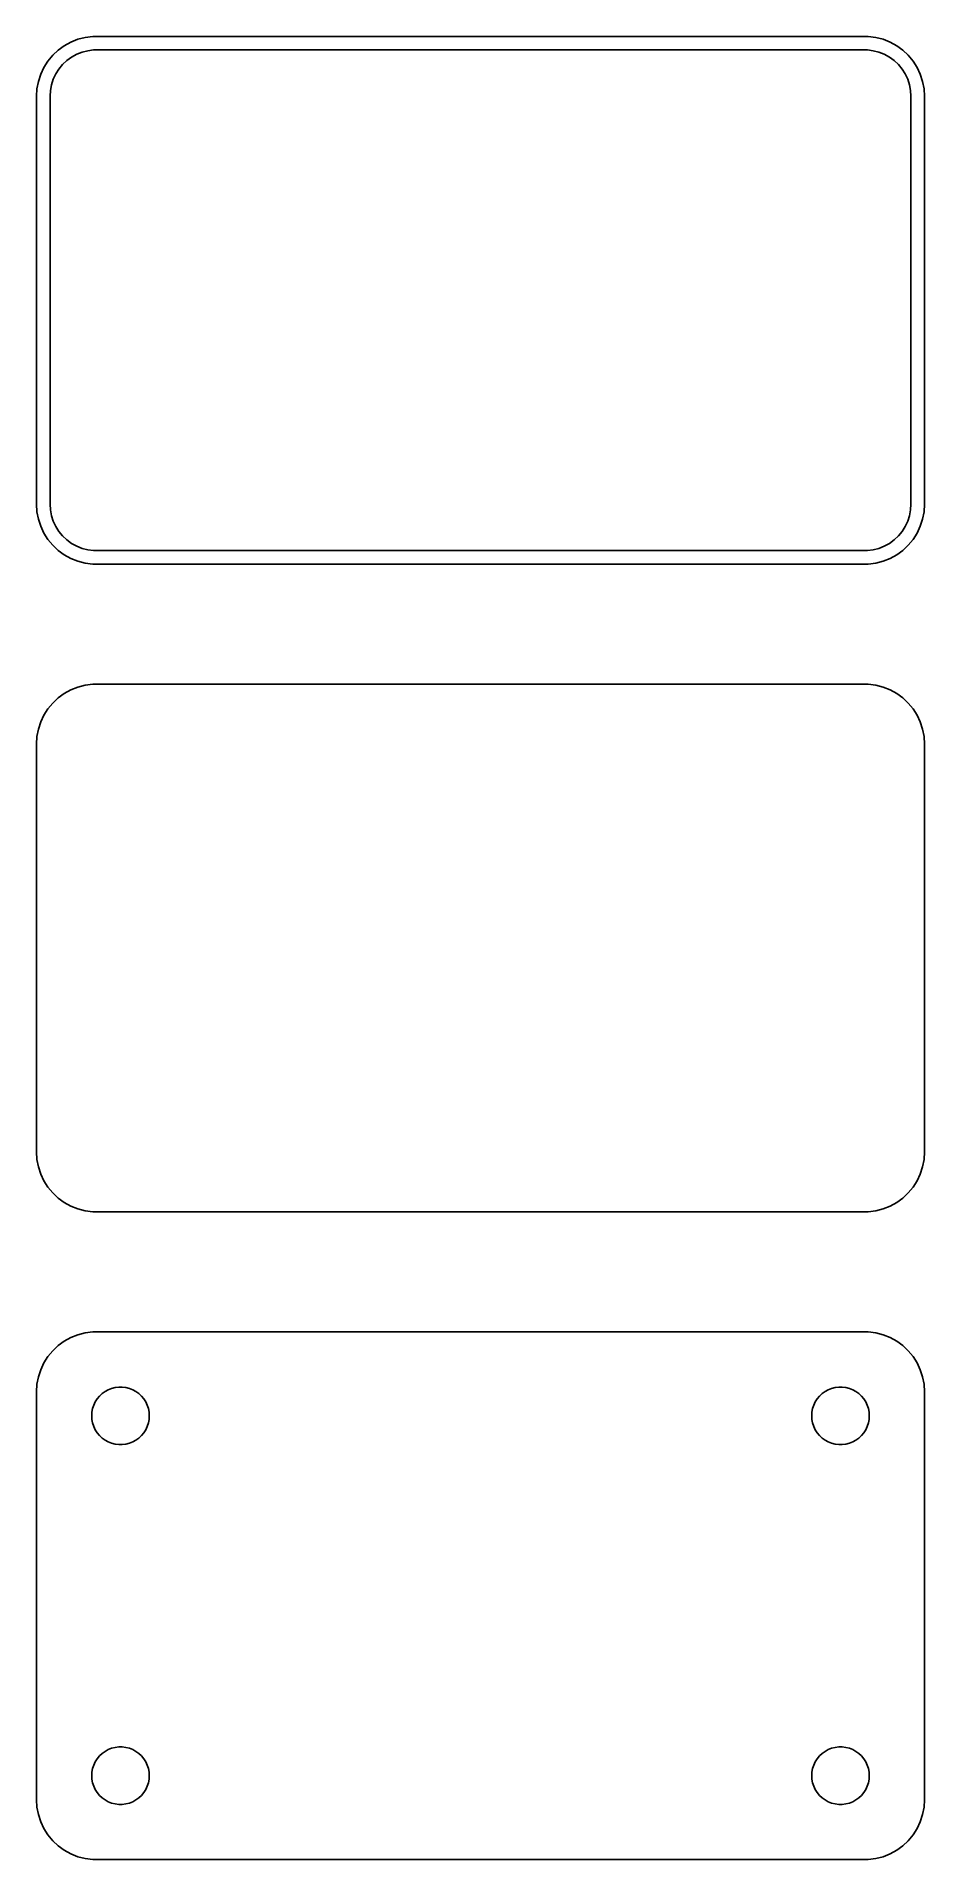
# Model space of a CAD drawing. Header units: metres. Extents: x -37 to 37, y 86 to 238.
import ezdxf

# ---------------------------------------------------------------- set-up
doc = ezdxf.new("R2010")
doc.units = ezdxf.units.M

msp = doc.modelspace()

# ---------------------------------------------------------------- linework, layer by layer
for p, q in [((-34.6791, 237.222), (-35.1871, 236.853)), ((-34.1289, 237.524), (-34.6791, 237.222)), ((-33.5451, 237.755), (-34.1289, 237.524)), ((-32.9369, 237.911), (-33.5451, 237.755)), ((-32.3139, 237.99), (-32.9369, 237.911)), ((32.3139, 237.99), (-32.3139, 237.99)), ((32.9369, 237.911), (32.3139, 237.99)), ((33.5451, 237.755), (32.9369, 237.911)), ((34.1289, 237.524), (33.5451, 237.755)), ((34.6791, 237.222), (34.1289, 237.524)), ((35.1871, 236.853), (34.6791, 237.222)), ((-36.0451, 235.939), (-36.3815, 235.409)), ((-35.6448, 236.423), (-36.0451, 235.939)), ((-35.1871, 236.853), (-35.6448, 236.423)), ((-35.133, 235.276), (-34.823, 235.651)), ((-34.823, 235.651), (-34.4685, 235.984)), ((-34.4685, 235.984), (-34.0751, 236.27)), ((-34.0751, 236.27), (-33.6489, 236.504)), ((-33.6489, 236.504), (-33.1967, 236.683)), ((-33.1967, 236.683), (-32.7256, 236.804)), ((-32.7256, 236.804), (-32.2432, 236.865)), ((-32.2432, 236.865), (32.2432, 236.865)), ((32.2432, 236.865), (32.7256, 236.804)), ((32.7256, 236.804), (33.1967, 236.683)), ((33.1967, 236.683), (33.6489, 236.504)), ((33.6489, 236.504), (34.0751, 236.27)), ((34.0751, 236.27), (34.4685, 235.984)), ((34.4685, 235.984), (34.823, 235.651)), ((34.823, 235.651), (35.133, 235.276)), ((35.6448, 236.423), (35.1871, 236.853)), ((36.0451, 235.939), (35.6448, 236.423)), ((36.3815, 235.409), (36.0451, 235.939)), ((-36.8429, 234.243), (-36.9606, 233.627)), ((-36.6489, 234.841), (-36.8429, 234.243)), ((-36.3815, 235.409), (-36.6489, 234.841)), ((-35.751, 233.963), (-35.6007, 234.426)), ((-35.6007, 234.426), (-35.3936, 234.866)), ((-35.3936, 234.866), (-35.133, 235.276)), ((35.133, 235.276), (35.3936, 234.866)), ((35.3936, 234.866), (35.6007, 234.426)), ((35.6007, 234.426), (35.751, 233.963)), ((36.6489, 234.841), (36.3815, 235.409)), ((36.8429, 234.243), (36.6489, 234.841)), ((36.9606, 233.627), (36.8429, 234.243)), ((-36.9606, 233.627), (-37, 233)), ((-37, 233), (-37, 199)), ((-35.8726, 233), (-35.8421, 233.485)), ((-35.8726, 199), (-35.8726, 233)), ((-35.8421, 233.485), (-35.751, 233.963)), ((35.751, 233.963), (35.8421, 233.485)), ((35.8421, 233.485), (35.8726, 233)), ((35.8726, 233), (35.8726, 199)), ((37, 233), (36.9606, 233.627)), ((37, 199), (37, 233)), ((-37, 199), (-36.9606, 198.373)), ((-36.9606, 198.373), (-36.8429, 197.757)), ((-36.8429, 197.757), (-36.6489, 197.159)), ((-35.8421, 198.515), (-35.8726, 199)), ((-35.751, 198.037), (-35.8421, 198.515)), ((-35.6007, 197.574), (-35.751, 198.037)), ((35.751, 198.037), (35.6007, 197.574)), ((35.8421, 198.515), (35.751, 198.037)), ((35.8726, 199), (35.8421, 198.515)), ((36.6489, 197.159), (36.8429, 197.757)), ((36.8429, 197.757), (36.9606, 198.373)), ((36.9606, 198.373), (37, 199)), ((-36.6489, 197.159), (-36.3815, 196.591)), ((-36.3815, 196.591), (-36.0451, 196.061)), ((-36.0451, 196.061), (-35.6448, 195.577)), ((-35.3936, 197.134), (-35.6007, 197.574)), ((-35.133, 196.724), (-35.3936, 197.134)), ((-34.823, 196.349), (-35.133, 196.724)), ((-34.4685, 196.016), (-34.823, 196.349)), ((34.823, 196.349), (34.4685, 196.016)), ((35.133, 196.724), (34.823, 196.349)), ((35.3936, 197.134), (35.133, 196.724)), ((35.6007, 197.574), (35.3936, 197.134)), ((35.6448, 195.577), (36.0451, 196.061)), ((36.0451, 196.061), (36.3815, 196.591)), ((36.3815, 196.591), (36.6489, 197.159)), ((-35.6448, 195.577), (-35.1871, 195.147)), ((-35.1871, 195.147), (-34.6791, 194.778)), ((-34.6791, 194.778), (-34.1289, 194.476)), ((-34.0751, 195.73), (-34.4685, 196.016)), ((-33.6489, 195.496), (-34.0751, 195.73)), ((-33.1967, 195.317), (-33.6489, 195.496)), ((-32.7256, 195.196), (-33.1967, 195.317)), ((-32.2432, 195.135), (-32.7256, 195.196)), ((32.2432, 195.135), (-32.2432, 195.135)), ((32.7256, 195.196), (32.2432, 195.135)), ((33.1967, 195.317), (32.7256, 195.196)), ((33.6489, 195.496), (33.1967, 195.317)), ((34.0751, 195.73), (33.6489, 195.496)), ((34.4685, 196.016), (34.0751, 195.73)), ((34.1289, 194.476), (34.6791, 194.778)), ((34.6791, 194.778), (35.1871, 195.147)), ((35.1871, 195.147), (35.6448, 195.577)), ((-34.1289, 194.476), (-33.5451, 194.245)), ((-33.5451, 194.245), (-32.9369, 194.089)), ((-32.9369, 194.089), (-32.3139, 194.01)), ((-32.3139, 194.01), (32.3139, 194.01)), ((32.3139, 194.01), (32.9369, 194.089)), ((32.9369, 194.089), (33.5451, 194.245)), ((33.5451, 194.245), (34.1289, 194.476)), ((-32.9369, 183.911), (-33.5451, 183.755)), ((-32.3139, 183.99), (-32.9369, 183.911)), ((32.3139, 183.99), (-32.3139, 183.99)), ((32.9369, 183.911), (32.3139, 183.99)), ((33.5451, 183.755), (32.9369, 183.911)), ((-35.6448, 182.423), (-36.0451, 181.939)), ((-35.1871, 182.853), (-35.6448, 182.423)), ((-34.6791, 183.222), (-35.1871, 182.853)), ((-34.1289, 183.524), (-34.6791, 183.222)), ((-33.5451, 183.755), (-34.1289, 183.524)), ((34.1289, 183.524), (33.5451, 183.755)), ((34.6791, 183.222), (34.1289, 183.524)), ((35.1871, 182.853), (34.6791, 183.222)), ((35.6448, 182.423), (35.1871, 182.853)), ((36.0451, 181.939), (35.6448, 182.423)), ((-36.3815, 181.409), (-36.6489, 180.841)), ((-36.0451, 181.939), (-36.3815, 181.409)), ((36.3815, 181.409), (36.0451, 181.939)), ((36.6489, 180.841), (36.3815, 181.409)), ((-36.9606, 179.627), (-37, 179)), ((-36.8429, 180.243), (-36.9606, 179.627)), ((-36.6489, 180.841), (-36.8429, 180.243)), ((36.8429, 180.243), (36.6489, 180.841)), ((36.9606, 179.627), (36.8429, 180.243)), ((37, 179), (36.9606, 179.627)), ((-37, 179), (-37, 145)), ((37, 145), (37, 179)), ((-37, 145), (-36.9606, 144.373)), ((36.9606, 144.373), (37, 145)), ((-36.9606, 144.373), (-36.8429, 143.757)), ((-36.8429, 143.757), (-36.6489, 143.159)), ((-36.6489, 143.159), (-36.3815, 142.591)), ((36.3815, 142.591), (36.6489, 143.159)), ((36.6489, 143.159), (36.8429, 143.757)), ((36.8429, 143.757), (36.9606, 144.373)), ((-36.3815, 142.591), (-36.0451, 142.061)), ((-36.0451, 142.061), (-35.6448, 141.577)), ((-35.6448, 141.577), (-35.1871, 141.147)), ((35.1871, 141.147), (35.6448, 141.577)), ((35.6448, 141.577), (36.0451, 142.061)), ((36.0451, 142.061), (36.3815, 142.591)), ((-35.1871, 141.147), (-34.6791, 140.778)), ((-34.6791, 140.778), (-34.1289, 140.476)), ((-34.1289, 140.476), (-33.5451, 140.245)), ((-33.5451, 140.245), (-32.9369, 140.089)), ((-32.9369, 140.089), (-32.3139, 140.01)), ((-32.3139, 140.01), (32.3139, 140.01)), ((32.3139, 140.01), (32.9369, 140.089)), ((32.9369, 140.089), (33.5451, 140.245)), ((33.5451, 140.245), (34.1289, 140.476)), ((34.1289, 140.476), (34.6791, 140.778)), ((34.6791, 140.778), (35.1871, 141.147)), ((-34.6791, 129.222), (-35.1871, 128.853)), ((-34.1289, 129.524), (-34.6791, 129.222)), ((-33.5451, 129.755), (-34.1289, 129.524)), ((-32.9369, 129.911), (-33.5451, 129.755)), ((-32.3139, 129.99), (-32.9369, 129.911)), ((32.3139, 129.99), (-32.3139, 129.99)), ((32.9369, 129.911), (32.3139, 129.99)), ((33.5451, 129.755), (32.9369, 129.911)), ((34.1289, 129.524), (33.5451, 129.755)), ((34.6791, 129.222), (34.1289, 129.524)), ((35.1871, 128.853), (34.6791, 129.222)), ((-36.0451, 127.939), (-36.3815, 127.409)), ((-35.6448, 128.423), (-36.0451, 127.939)), ((-35.1871, 128.853), (-35.6448, 128.423)), ((35.6448, 128.423), (35.1871, 128.853)), ((36.0451, 127.939), (35.6448, 128.423)), ((36.3815, 127.409), (36.0451, 127.939)), ((-36.8429, 126.243), (-36.9606, 125.627)), ((-36.6489, 126.841), (-36.8429, 126.243)), ((-36.3815, 127.409), (-36.6489, 126.841)), ((36.6489, 126.841), (36.3815, 127.409)), ((36.8429, 126.243), (36.6489, 126.841)), ((36.9606, 125.627), (36.8429, 126.243)), ((-36.9606, 125.627), (-37, 125)), ((-37, 125), (-37, 91)), ((-31.9416, 124.411), (-31.7495, 124.643)), ((-31.7495, 124.643), (-31.5298, 124.849)), ((-31.5298, 124.849), (-31.286, 125.026)), ((-31.286, 125.026), (-31.0219, 125.172)), ((-31.0219, 125.172), (-30.7416, 125.283)), ((-30.7416, 125.283), (-30.4497, 125.357)), ((-30.4497, 125.357), (-30.1507, 125.395)), ((-30.1507, 125.395), (-29.8493, 125.395)), ((-29.8493, 125.395), (-29.5503, 125.357)), ((-29.5503, 125.357), (-29.2583, 125.283)), ((-29.2583, 125.283), (-28.9781, 125.172)), ((-28.9781, 125.172), (-28.714, 125.026)), ((-28.714, 125.026), (-28.4702, 124.849)), ((-28.4702, 124.849), (-28.2505, 124.643)), ((-28.2505, 124.643), (-28.0583, 124.411)), ((28.0583, 124.411), (28.2505, 124.643)), ((28.2505, 124.643), (28.4702, 124.849)), ((28.4702, 124.849), (28.714, 125.026)), ((28.714, 125.026), (28.9781, 125.172)), ((28.9781, 125.172), (29.2583, 125.283)), ((29.2583, 125.283), (29.5503, 125.357)), ((29.5503, 125.357), (29.8493, 125.395)), ((29.8493, 125.395), (30.1507, 125.395)), ((30.1507, 125.395), (30.4497, 125.357)), ((30.4497, 125.357), (30.7416, 125.283)), ((30.7416, 125.283), (31.0219, 125.172)), ((31.0219, 125.172), (31.286, 125.026)), ((31.286, 125.026), (31.5298, 124.849)), ((31.5298, 124.849), (31.7495, 124.643)), ((31.7495, 124.643), (31.9416, 124.411)), ((37, 125), (36.9606, 125.627)), ((37, 91), (37, 125)), ((-32.4, 123), (-32.3811, 123.301)), ((-32.3811, 123.301), (-32.3246, 123.597)), ((-32.3246, 123.597), (-32.2315, 123.883)), ((-32.2315, 123.883), (-32.1031, 124.156)), ((-32.1031, 124.156), (-31.9416, 124.411)), ((-28.0583, 124.411), (-27.8969, 124.156)), ((-27.8969, 124.156), (-27.7685, 123.883)), ((-27.7685, 123.883), (-27.6754, 123.597)), ((-27.6754, 123.597), (-27.6189, 123.301)), ((-27.6189, 123.301), (-27.6, 123)), ((27.6, 123), (27.6189, 123.301)), ((27.6189, 123.301), (27.6754, 123.597)), ((27.6754, 123.597), (27.7685, 123.883)), ((27.7685, 123.883), (27.8969, 124.156)), ((27.8969, 124.156), (28.0583, 124.411)), ((31.9416, 124.411), (32.1031, 124.156)), ((32.1031, 124.156), (32.2315, 123.883)), ((32.2315, 123.883), (32.3246, 123.597)), ((32.3246, 123.597), (32.3811, 123.301)), ((32.3811, 123.301), (32.4, 123)), ((-32.3811, 122.699), (-32.4, 123)), ((-32.3246, 122.403), (-32.3811, 122.699)), ((-32.2315, 122.117), (-32.3246, 122.403)), ((-32.1031, 121.844), (-32.2315, 122.117)), ((-31.9416, 121.589), (-32.1031, 121.844)), ((-31.7495, 121.357), (-31.9416, 121.589)), ((-28.0583, 121.589), (-28.2505, 121.357)), ((-27.8969, 121.844), (-28.0583, 121.589)), ((-27.7685, 122.117), (-27.8969, 121.844)), ((-27.6754, 122.403), (-27.7685, 122.117)), ((-27.6189, 122.699), (-27.6754, 122.403)), ((-27.6, 123), (-27.6189, 122.699)), ((27.6189, 122.699), (27.6, 123)), ((27.6754, 122.403), (27.6189, 122.699)), ((27.7685, 122.117), (27.6754, 122.403)), ((27.8969, 121.844), (27.7685, 122.117)), ((28.0583, 121.589), (27.8969, 121.844)), ((28.2505, 121.357), (28.0583, 121.589)), ((31.9416, 121.589), (31.7495, 121.357)), ((32.1031, 121.844), (31.9416, 121.589)), ((32.2315, 122.117), (32.1031, 121.844)), ((32.3246, 122.403), (32.2315, 122.117)), ((32.3811, 122.699), (32.3246, 122.403)), ((32.4, 123), (32.3811, 122.699)), ((-31.5298, 121.151), (-31.7495, 121.357)), ((-31.286, 120.974), (-31.5298, 121.151)), ((-31.0219, 120.828), (-31.286, 120.974)), ((-30.7416, 120.717), (-31.0219, 120.828)), ((-30.4497, 120.643), (-30.7416, 120.717)), ((-30.1507, 120.605), (-30.4497, 120.643)), ((-29.8493, 120.605), (-30.1507, 120.605)), ((-29.5503, 120.643), (-29.8493, 120.605)), ((-29.2583, 120.717), (-29.5503, 120.643)), ((-28.9781, 120.828), (-29.2583, 120.717)), ((-28.714, 120.974), (-28.9781, 120.828)), ((-28.4702, 121.151), (-28.714, 120.974)), ((-28.2505, 121.357), (-28.4702, 121.151)), ((28.4702, 121.151), (28.2505, 121.357)), ((28.714, 120.974), (28.4702, 121.151)), ((28.9781, 120.828), (28.714, 120.974)), ((29.2583, 120.717), (28.9781, 120.828)), ((29.5503, 120.643), (29.2583, 120.717)), ((29.8493, 120.605), (29.5503, 120.643)), ((30.1507, 120.605), (29.8493, 120.605)), ((30.4497, 120.643), (30.1507, 120.605)), ((30.7416, 120.717), (30.4497, 120.643)), ((31.0219, 120.828), (30.7416, 120.717)), ((31.286, 120.974), (31.0219, 120.828)), ((31.5298, 121.151), (31.286, 120.974)), ((31.7495, 121.357), (31.5298, 121.151)), ((-32.1031, 94.1562), (-31.9416, 94.4107)), ((-31.9416, 94.4107), (-31.7495, 94.6429)), ((-31.7495, 94.6429), (-31.5298, 94.8492)), ((-31.5298, 94.8492), (-31.286, 95.0264)), ((-31.286, 95.0264), (-31.0219, 95.1716)), ((-31.0219, 95.1716), (-30.7416, 95.2825)), ((-30.7416, 95.2825), (-30.4497, 95.3575)), ((-30.4497, 95.3575), (-30.1507, 95.3953)), ((-30.1507, 95.3953), (-29.8493, 95.3953)), ((-29.8493, 95.3953), (-29.5503, 95.3575)), ((-29.5503, 95.3575), (-29.2583, 95.2825)), ((-29.2583, 95.2825), (-28.9781, 95.1716)), ((-28.9781, 95.1716), (-28.714, 95.0264)), ((-28.714, 95.0264), (-28.4702, 94.8492)), ((-28.4702, 94.8492), (-28.2505, 94.6429)), ((-28.2505, 94.6429), (-28.0583, 94.4107)), ((-28.0583, 94.4107), (-27.8969, 94.1562)), ((27.8969, 94.1562), (28.0583, 94.4107)), ((28.0583, 94.4107), (28.2505, 94.6429)), ((28.2505, 94.6429), (28.4702, 94.8492)), ((28.4702, 94.8492), (28.714, 95.0264)), ((28.714, 95.0264), (28.9781, 95.1716)), ((28.9781, 95.1716), (29.2583, 95.2825)), ((29.2583, 95.2825), (29.5503, 95.3575)), ((29.5503, 95.3575), (29.8493, 95.3953)), ((29.8493, 95.3953), (30.1507, 95.3953)), ((30.1507, 95.3953), (30.4497, 95.3575)), ((30.4497, 95.3575), (30.7416, 95.2825)), ((30.7416, 95.2825), (31.0219, 95.1716)), ((31.0219, 95.1716), (31.286, 95.0264)), ((31.286, 95.0264), (31.5298, 94.8492)), ((31.5298, 94.8492), (31.7495, 94.6429)), ((31.7495, 94.6429), (31.9416, 94.4107)), ((31.9416, 94.4107), (32.1031, 94.1562)), ((-32.4, 93), (-32.3811, 93.3008)), ((-32.3811, 92.6992), (-32.4, 93)), ((-32.3811, 93.3008), (-32.3246, 93.5969)), ((-32.3246, 93.5969), (-32.2315, 93.8835)), ((-32.2315, 93.8835), (-32.1031, 94.1562)), ((-27.8969, 94.1562), (-27.7685, 93.8835)), ((-27.7685, 93.8835), (-27.6754, 93.5969)), ((-27.6754, 93.5969), (-27.6189, 93.3008)), ((-27.6189, 93.3008), (-27.6, 93)), ((-27.6, 93), (-27.6189, 92.6992)), ((27.6, 93), (27.6189, 93.3008)), ((27.6189, 92.6992), (27.6, 93)), ((27.6189, 93.3008), (27.6754, 93.5969)), ((27.6754, 93.5969), (27.7685, 93.8835)), ((27.7685, 93.8835), (27.8969, 94.1562)), ((32.1031, 94.1562), (32.2315, 93.8835)), ((32.2315, 93.8835), (32.3246, 93.5969)), ((32.3246, 93.5969), (32.3811, 93.3008)), ((32.3811, 93.3008), (32.4, 93)), ((32.4, 93), (32.3811, 92.6992)), ((-32.3246, 92.4032), (-32.3811, 92.6992)), ((-32.2315, 92.1165), (-32.3246, 92.4032)), ((-32.1031, 91.8438), (-32.2315, 92.1165)), ((-31.9416, 91.5893), (-32.1031, 91.8438)), ((-31.7495, 91.3571), (-31.9416, 91.5893)), ((-31.5298, 91.1508), (-31.7495, 91.3571)), ((-28.2505, 91.3571), (-28.4702, 91.1508)), ((-28.0583, 91.5893), (-28.2505, 91.3571)), ((-27.8969, 91.8438), (-28.0583, 91.5893)), ((-27.7685, 92.1165), (-27.8969, 91.8438)), ((-27.6754, 92.4032), (-27.7685, 92.1165)), ((-27.6189, 92.6992), (-27.6754, 92.4032)), ((27.6754, 92.4032), (27.6189, 92.6992)), ((27.7685, 92.1165), (27.6754, 92.4032)), ((27.8969, 91.8438), (27.7685, 92.1165)), ((28.0583, 91.5893), (27.8969, 91.8438)), ((28.2505, 91.3571), (28.0583, 91.5893)), ((28.4702, 91.1508), (28.2505, 91.3571)), ((31.7495, 91.3571), (31.5298, 91.1508)), ((31.9416, 91.5893), (31.7495, 91.3571)), ((32.1031, 91.8438), (31.9416, 91.5893)), ((32.2315, 92.1165), (32.1031, 91.8438)), ((32.3246, 92.4032), (32.2315, 92.1165)), ((32.3811, 92.6992), (32.3246, 92.4032)), ((-37, 91), (-36.9606, 90.3733)), ((-36.9606, 90.3733), (-36.8429, 89.7566)), ((-36.8429, 89.7566), (-36.6489, 89.1594)), ((-31.286, 90.9736), (-31.5298, 91.1508)), ((-31.0219, 90.8284), (-31.286, 90.9736)), ((-30.7416, 90.7175), (-31.0219, 90.8284)), ((-30.4497, 90.6425), (-30.7416, 90.7175)), ((-30.1507, 90.6047), (-30.4497, 90.6425)), ((-29.8493, 90.6047), (-30.1507, 90.6047)), ((-29.5503, 90.6425), (-29.8493, 90.6047)), ((-29.2583, 90.7175), (-29.5503, 90.6425)), ((-28.9781, 90.8284), (-29.2583, 90.7175)), ((-28.714, 90.9736), (-28.9781, 90.8284)), ((-28.4702, 91.1508), (-28.714, 90.9736)), ((28.714, 90.9736), (28.4702, 91.1508)), ((28.9781, 90.8284), (28.714, 90.9736)), ((29.2583, 90.7175), (28.9781, 90.8284)), ((29.5503, 90.6425), (29.2583, 90.7175)), ((29.8493, 90.6047), (29.5503, 90.6425)), ((30.1507, 90.6047), (29.8493, 90.6047)), ((30.4497, 90.6425), (30.1507, 90.6047)), ((30.7416, 90.7175), (30.4497, 90.6425)), ((31.0219, 90.8284), (30.7416, 90.7175)), ((31.286, 90.9736), (31.0219, 90.8284)), ((31.5298, 91.1508), (31.286, 90.9736)), ((36.6489, 89.1594), (36.8429, 89.7566)), ((36.8429, 89.7566), (36.9606, 90.3733)), ((36.9606, 90.3733), (37, 91)), ((-36.6489, 89.1594), (-36.3815, 88.5912)), ((-36.3815, 88.5912), (-36.0451, 88.0611)), ((36.0451, 88.0611), (36.3815, 88.5912)), ((36.3815, 88.5912), (36.6489, 89.1594)), ((-36.0451, 88.0611), (-35.6448, 87.5773)), ((-35.6448, 87.5773), (-35.1871, 87.1474)), ((-35.1871, 87.1474), (-34.6791, 86.7784)), ((-34.6791, 86.7784), (-34.1289, 86.4759)), ((34.1289, 86.4759), (34.6791, 86.7784)), ((34.6791, 86.7784), (35.1871, 87.1474)), ((35.1871, 87.1474), (35.6448, 87.5773)), ((35.6448, 87.5773), (36.0451, 88.0611)), ((-34.1289, 86.4759), (-33.5451, 86.2447)), ((-33.5451, 86.2447), (-32.9369, 86.0886)), ((-32.9369, 86.0886), (-32.3139, 86.0099)), ((-32.3139, 86.0099), (32.3139, 86.0099)), ((32.3139, 86.0099), (32.9369, 86.0886)), ((32.9369, 86.0886), (33.5451, 86.2447)), ((33.5451, 86.2447), (34.1289, 86.4759))]:
    msp.add_line(p, q)

doc.saveas('drawing.dxf')
